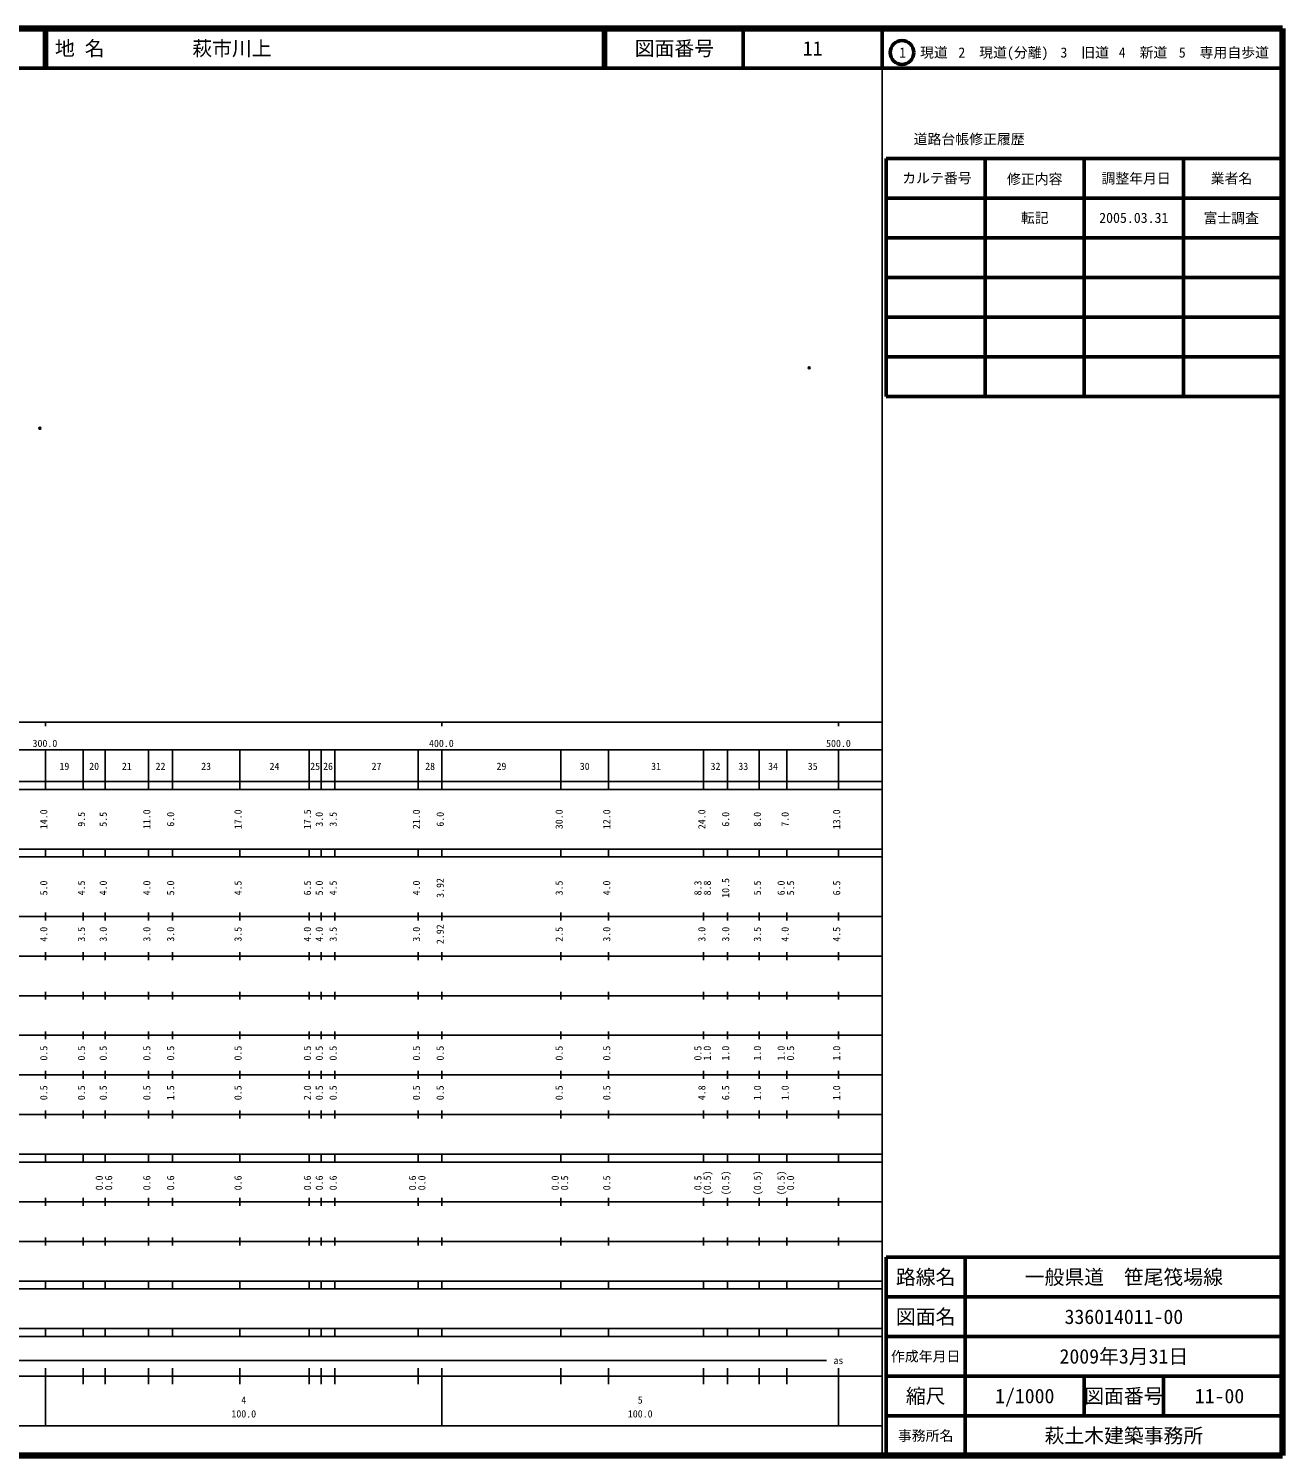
# Model space of a CAD drawing. Units: millimetres on the paper. Extents: x 40 to 680, y 20 to 380.
# Drawn here: x 363.7 to 680, y 20 to 380 of the extents above; entities that cross this region are included whole.
import ezdxf
from ezdxf.enums import TextEntityAlignment as Align

# ---------------------------------------------------------------- set-up
doc = ezdxf.new("R2010")
doc.units = ezdxf.units.MM
doc.header["$PDMODE"] = 32
doc.header["$PDSIZE"] = 0.5
doc.layers.add('M-OTRS', color=6, linetype='Continuous')
doc.layers.add('M-TTL-TXT', color=7, linetype='Continuous')
for name, color, linetype, lineweight in [('M-TTL', 2, 'Continuous', 140), ('M-TTL-BAND', 7, 'Continuous', 25), ('M-TTL-FRAM', 2, 'Continuous', 50), ('M-TTL-LINE', 7, 'Continuous', 50)]:
    doc.layers.add(name, color=color, linetype=linetype, lineweight=lineweight)
doc.styles.add('ＭＳ ゴシック', font='')
doc.styles.get('ＭＳ ゴシック').set_extended_font_data('MS Gothic')

msp = doc.modelspace()

# ---------------------------------------------------------------- linework, layer by layer
at = {"layer": 'M-OTRS'}
for p in [(560.648, 294.423), (366.57, 279.14)]:
    msp.add_point(p, dxfattribs=at)
at = {"layer": 'M-TTL'}
for p, q in [((680, 380), (40, 380)), ((680, 20), (680, 380)), ((40, 20), (680, 20))]:
    msp.add_line(p, q, dxfattribs=at)
at = {"layer": 'M-TTL-BAND'}
for p, q in [((579, 20), (579, 370)), ((40, 205), (579, 205)), ((368, 205), (368, 204)), ((468, 205), (468, 204)), ((568, 205), (568, 204)), ((68, 198), (579, 198)), ((368, 188), (368, 198)), ((377.5, 188), (377.5, 198)), ((383, 188), (383, 198)), ((394, 188), (394, 198)), ((400, 188), (400, 198)), ((417, 188), (417, 198)), ((434.5, 188), (434.5, 198)), ((437.5, 188), (437.5, 198)), ((441, 188), (441, 198)), ((462, 188), (462, 198)), ((468, 188), (468, 198)), ((498, 188), (498, 198)), ((510, 188), (510, 198)), ((534, 188), (534, 198)), ((540, 188), (540, 198)), ((548, 188), (548, 198)), ((555, 188), (555, 198)), ((568, 188), (568, 198)), ((40, 190), (579, 190)), ((40, 188), (579, 188)), ((40, 173), (579, 173)), ((368, 171), (368, 173)), ((377.5, 171), (377.5, 173)), ((383, 171), (383, 173)), ((394, 171), (394, 173)), ((400, 171), (400, 173)), ((417, 171), (417, 173)), ((434.5, 171), (434.5, 173)), ((437.5, 171), (437.5, 173)), ((441, 171), (441, 173)), ((462, 171), (462, 173)), ((468, 171), (468, 173)), ((498, 171), (498, 173)), ((510, 171), (510, 173)), ((534, 171), (534, 173)), ((540, 171), (540, 173)), ((548, 171), (548, 173)), ((555, 171), (555, 173)), ((568, 171), (568, 173)), ((40, 171), (579, 171)), ((40, 156), (579, 156)), ((368, 155), (368, 157)), ((377.5, 155), (377.5, 157)), ((383, 155), (383, 157)), ((394, 155), (394, 157)), ((400, 155), (400, 157)), ((417, 155), (417, 157)), ((434.5, 155), (434.5, 157)), ((437.5, 155), (437.5, 157)), ((441, 155), (441, 157)), ((462, 155), (462, 157)), ((468, 155), (468, 157)), ((498, 155), (498, 157)), ((510, 155), (510, 157)), ((534, 155), (534, 157)), ((540, 155), (540, 157)), ((548, 155), (548, 157)), ((555, 155), (555, 157)), ((568, 155), (568, 157)), ((46, 146), (579, 146)), ((368, 145), (368, 147)), ((377.5, 145), (377.5, 147)), ((383, 145), (383, 147)), ((394, 145), (394, 147)), ((400, 145), (400, 147)), ((417, 145), (417, 147)), ((434.5, 145), (434.5, 147)), ((437.5, 145), (437.5, 147)), ((441, 145), (441, 147)), ((462, 145), (462, 147)), ((468, 145), (468, 147)), ((498, 145), (498, 147)), ((510, 145), (510, 147)), ((534, 145), (534, 147)), ((540, 145), (540, 147)), ((548, 145), (548, 147)), ((555, 145), (555, 147)), ((568, 145), (568, 147)), ((368, 135), (368, 137)), ((377.5, 135), (377.5, 137)), ((383, 135), (383, 137)), ((394, 135), (394, 137)), ((400, 135), (400, 137)), ((417, 135), (417, 137)), ((434.5, 135), (434.5, 137)), ((437.5, 135), (437.5, 137)), ((441, 135), (441, 137)), ((462, 135), (462, 137)), ((468, 135), (468, 137)), ((498, 135), (498, 137)), ((510, 135), (510, 137)), ((534, 135), (534, 137)), ((540, 135), (540, 137)), ((548, 135), (548, 137)), ((555, 135), (555, 137)), ((568, 135), (568, 137)), ((52, 136), (579, 136)), ((46, 126), (579, 126)), ((368, 125), (368, 127)), ((377.5, 125), (377.5, 127)), ((383, 125), (383, 127)), ((394, 125), (394, 127)), ((400, 125), (400, 127)), ((417, 125), (417, 127)), ((434.5, 125), (434.5, 127)), ((437.5, 125), (437.5, 127)), ((441, 125), (441, 127)), ((462, 125), (462, 127)), ((468, 125), (468, 127)), ((498, 125), (498, 127)), ((510, 125), (510, 127)), ((534, 125), (534, 127)), ((540, 125), (540, 127)), ((548, 125), (548, 127)), ((555, 125), (555, 127)), ((568, 125), (568, 127)), ((52, 116), (579, 116)), ((368, 115), (368, 117)), ((377.5, 115), (377.5, 117)), ((383, 115), (383, 117)), ((394, 115), (394, 117)), ((400, 115), (400, 117)), ((417, 115), (417, 117)), ((434.5, 115), (434.5, 117)), ((437.5, 115), (437.5, 117)), ((441, 115), (441, 117)), ((462, 115), (462, 117)), ((468, 115), (468, 117)), ((498, 115), (498, 117)), ((510, 115), (510, 117)), ((534, 115), (534, 117)), ((540, 115), (540, 117)), ((548, 115), (548, 117)), ((555, 115), (555, 117)), ((568, 115), (568, 117)), ((46, 106), (579, 106)), ((368, 105), (368, 107)), ((377.5, 105), (377.5, 107)), ((383, 105), (383, 107)), ((394, 105), (394, 107)), ((400, 105), (400, 107)), ((417, 105), (417, 107)), ((434.5, 105), (434.5, 107)), ((437.5, 105), (437.5, 107)), ((441, 105), (441, 107)), ((462, 105), (462, 107)), ((468, 105), (468, 107)), ((498, 105), (498, 107)), ((510, 105), (510, 107)), ((534, 105), (534, 107)), ((540, 105), (540, 107)), ((548, 105), (548, 107)), ((555, 105), (555, 107)), ((568, 105), (568, 107)), ((40, 96), (579, 96)), ((40, 94), (579, 94)), ((368, 94), (368, 96)), ((377.5, 94), (377.5, 96)), ((383, 94), (383, 96)), ((394, 94), (394, 96)), ((400, 94), (400, 96)), ((417, 94), (417, 96)), ((434.5, 94), (434.5, 96)), ((437.5, 94), (437.5, 96)), ((441, 94), (441, 96)), ((462, 94), (462, 96)), ((468, 94), (468, 96)), ((498, 94), (498, 96)), ((510, 94), (510, 96)), ((534, 94), (534, 96)), ((540, 94), (540, 96)), ((548, 94), (548, 96)), ((555, 94), (555, 96)), ((568, 94), (568, 96)), ((49, 84), (579, 84)), ((368, 83), (368, 85)), ((377.5, 83), (377.5, 85)), ((383, 83), (383, 85)), ((394, 83), (394, 85)), ((400, 83), (400, 85)), ((417, 83), (417, 85)), ((434.5, 83), (434.5, 85)), ((437.5, 83), (437.5, 85)), ((441, 83), (441, 85)), ((462, 83), (462, 85)), ((468, 83), (468, 85)), ((498, 83), (498, 85)), ((510, 83), (510, 85)), ((534, 83), (534, 85)), ((540, 83), (540, 85)), ((548, 83), (548, 85)), ((555, 83), (555, 85)), ((568, 83), (568, 85)), ((40, 74), (579, 74)), ((368, 73), (368, 75)), ((377.5, 73), (377.5, 75)), ((383, 73), (383, 75)), ((394, 73), (394, 75)), ((400, 73), (400, 75)), ((417, 73), (417, 75)), ((434.5, 73), (434.5, 75)), ((437.5, 73), (437.5, 75)), ((441, 73), (441, 75)), ((462, 73), (462, 75)), ((468, 73), (468, 75)), ((498, 73), (498, 75)), ((510, 73), (510, 75)), ((534, 73), (534, 75)), ((540, 73), (540, 75)), ((548, 73), (548, 75)), ((555, 73), (555, 75)), ((568, 73), (568, 75)), ((40, 64), (579, 64)), ((40, 62), (579, 62)), ((368, 62), (368, 64)), ((377.5, 62), (377.5, 64)), ((383, 62), (383, 64)), ((394, 62), (394, 64)), ((400, 62), (400, 64)), ((417, 62), (417, 64)), ((434.5, 62), (434.5, 64)), ((437.5, 62), (437.5, 64)), ((441, 62), (441, 64)), ((462, 62), (462, 64)), ((468, 62), (468, 64)), ((498, 62), (498, 64)), ((510, 62), (510, 64)), ((534, 62), (534, 64)), ((540, 62), (540, 64)), ((548, 62), (548, 64)), ((555, 62), (555, 64)), ((568, 62), (568, 64)), ((40, 52), (579, 52)), ((368, 50), (368, 52)), ((377.5, 50), (377.5, 52)), ((383, 50), (383, 52)), ((394, 50), (394, 52)), ((400, 50), (400, 52)), ((417, 50), (417, 52)), ((434.5, 50), (434.5, 52)), ((437.5, 50), (437.5, 52)), ((441, 50), (441, 52)), ((462, 50), (462, 52)), ((468, 50), (468, 52)), ((498, 50), (498, 52)), ((510, 50), (510, 52)), ((534, 50), (534, 52)), ((540, 50), (540, 52)), ((548, 50), (548, 52)), ((555, 50), (555, 52)), ((568, 50), (568, 52)), ((40, 50), (579, 50)), ((71, 44), (565, 44)), ((40, 40), (579, 40)), ((368, 27.5), (368, 42)), ((377.5, 38), (377.5, 42)), ((383, 38), (383, 42)), ((394, 38), (394, 42)), ((400, 38), (400, 42)), ((417, 38), (417, 42)), ((434.5, 38), (434.5, 42)), ((437.5, 38), (437.5, 42)), ((441, 38), (441, 42)), ((462, 38), (462, 42)), ((468, 27.5), (468, 42)), ((498, 38), (498, 42)), ((510, 38), (510, 42)), ((534, 38), (534, 42)), ((540, 38), (540, 42)), ((548, 38), (548, 42)), ((555, 38), (555, 42)), ((568, 27.5), (568, 42)), ((68, 27.5), (579, 27.5))]:
    msp.add_line(p, q, dxfattribs=at)
at = {"layer": 'M-TTL-FRAM'}
for p, q in [((580, 347.197), (580, 287.197)), ((580, 347.197), (680, 347.197)), ((580, 287.197), (680, 287.197)), ((680, 70), (580, 70)), ((580, 70), (580, 20))]:
    msp.add_line(p, q, dxfattribs=at)
at = {"layer": 'M-TTL-LINE'}
for p, q in [((367.75, 380), (367.75, 370)), ((368.25, 380), (368.25, 370)), ((508.747, 380), (508.747, 370)), ((509.247, 380), (509.247, 370)), ((543.997, 380), (543.997, 370)), ((579, 380), (579, 370)), ((40, 370), (680, 370)), ((605, 347.197), (605, 287.197)), ((630, 347.197), (630, 287.197)), ((655, 347.197), (655, 287.197)), ((580, 337.197), (680, 337.197)), ((580, 327.197), (680, 327.197)), ((580, 317.197), (680, 317.197)), ((580, 307.197), (680, 307.197)), ((580, 297.197), (680, 297.197)), ((600, 70), (600, 20)), ((680, 60), (580, 60)), ((680, 50), (580, 50)), ((680, 40), (580, 40)), ((630, 40), (630, 30)), ((650, 40), (650, 30)), ((680, 30), (580, 30))]:
    msp.add_line(p, q, dxfattribs=at)
msp.add_circle((584.031, 373.958), 3, dxfattribs=at)

# ---------------------------------------------------------------- texts
at = {"layer": 'M-TTL-BAND', "style": 'ＭＳ ゴシック'}
for s, p in [('300.0', (367.844, 198.195)), ('400.0', (467.844, 198.195)), ('500.0', (568, 198.195)), ('19', (372.75, 192.405)), ('20', (380.25, 192.405)), ('21', (388.5, 192.405)), ('22', (397, 192.405)), ('23', (408.5, 192.405)), ('24', (425.75, 192.405)), ('25', (436, 192.405)), ('26', (439.25, 192.405)), ('27', (451.5, 192.405)), ('28', (465, 192.405)), ('29', (483, 192.405)), ('30', (504, 192.405)), ('31', (522, 192.405)), ('32', (537, 192.405)), ('33', (544, 192.405)), ('34', (551.5, 192.405)), ('35', (561.5, 192.405)), ('as', (568, 42.5)), ('4', (418, 32.523)), ('5', (518, 32.523)), ('100.0', (418, 29.033)), ('100.0', (518, 29.033))]:
    msp.add_text(s, height=1.833, dxfattribs=at).set_placement(p, align=Align.BOTTOM_CENTER)
for s, p in [('14.0', (369, 180.5)), ('9.5', (378.5, 180.5)), ('5.5', (384, 180.5)), ('11.0', (395, 180.5)), ('6.0', (401, 180.5)), ('17.0', (418, 180.5)), ('17.5', (435.5, 180.5)), ('3.0', (438.5, 180.5)), ('3.5', (442, 180.5)), ('21.0', (463, 180.5)), ('6.0', (469, 180.5)), ('30.0', (499, 180.5)), ('12.0', (511, 180.5)), ('24.0', (535, 180.5)), ('6.0', (541, 180.5)), ('8.0', (549, 180.5)), ('7.0', (556, 180.5)), ('13.0', (569, 180.5)), ('5.0', (369, 163.174)), ('4.5', (378.5, 163.174)), ('4.0', (384, 163.174)), ('4.0', (395, 163.174)), ('5.0', (401, 163.174)), ('4.5', (418, 163.174)), ('6.5', (435.5, 163.174)), ('5.0', (438.5, 163.174)), ('4.5', (442, 163.174)), ('4.0', (463, 163.174)), ('3.92', (469, 163.174)), ('3.5', (499, 163.174)), ('4.0', (511, 163.174)), ('8.3', (534, 163.174)), ('8.8', (536.37, 163.174)), ('10.5', (541, 163.174)), ('5.5', (549, 163.174)), ('6.0', (555, 163.174)), ('5.5', (557.37, 163.174)), ('6.5', (569, 163.174)), ('4.0', (369, 151.5)), ('3.5', (378.5, 151.5)), ('3.0', (384, 151.5)), ('3.0', (395, 151.5)), ('3.0', (401, 151.5)), ('3.5', (418, 151.5)), ('4.0', (435.5, 151.5)), ('4.0', (438.5, 151.5)), ('3.5', (442, 151.5)), ('3.0', (463, 151.5)), ('2.92', (469, 151.5)), ('2.5', (499, 151.5)), ('3.0', (511, 151.5)), ('3.0', (535, 151.5)), ('3.0', (541, 151.5)), ('3.5', (549, 151.5)), ('4.0', (556, 151.5)), ('4.5', (569, 151.5)), ('0.5', (369, 121.5)), ('0.5', (378.5, 121.5)), ('0.5', (384, 121.5)), ('0.5', (395, 121.5)), ('0.5', (401, 121.5)), ('0.5', (418, 121.5)), ('0.5', (435.5, 121.5)), ('0.5', (438.5, 121.5)), ('0.5', (442, 121.5)), ('0.5', (463, 121.5)), ('0.5', (469, 121.5)), ('0.5', (499, 121.5)), ('0.5', (511, 121.5)), ('0.5', (534, 121.5)), ('1.0', (536.37, 121.5)), ('1.0', (541, 121.5)), ('1.0', (549, 121.5)), ('1.0', (555, 121.5)), ('0.5', (557.37, 121.5)), ('1.0', (569, 121.5)), ('0.5', (369, 111.5)), ('0.5', (378.5, 111.5)), ('0.5', (384, 111.5)), ('0.5', (395, 111.5)), ('1.5', (401, 111.5)), ('0.5', (418, 111.5)), ('2.0', (435.5, 111.5)), ('0.5', (438.5, 111.5)), ('0.5', (442, 111.5)), ('0.5', (463, 111.5)), ('0.5', (469, 111.5)), ('0.5', (499, 111.5)), ('0.5', (511, 111.5)), ('4.8', (535, 111.5)), ('6.5', (541, 111.5)), ('1.0', (549, 111.5)), ('1.0', (556, 111.5)), ('1.0', (569, 111.5)), ('0.0', (383, 88.764)), ('0.6', (385.37, 88.764)), ('0.6', (395, 88.764)), ('0.6', (401, 88.764)), ('0.6', (418, 88.764)), ('0.6', (435.5, 88.764)), ('0.6', (438.5, 88.764)), ('0.6', (442, 88.764)), ('0.6', (462, 88.764)), ('0.0', (464.37, 88.764)), ('0.0', (498, 88.764)), ('0.5', (500.37, 88.764)), ('0.5', (511, 88.764)), ('0.5', (534, 88.764)), ('(0.5)', (536.37, 88.764)), ('(0.5)', (541, 88.764)), ('(0.5)', (549, 88.764)), ('(0.5)', (555, 88.764)), ('0.0', (557.37, 88.764))]:
    msp.add_text(s, height=1.833, rotation=90, dxfattribs=at).set_placement(p, align=Align.BOTTOM_CENTER)
at = {"layer": 'M-TTL-TXT', "style": 'ＭＳ ゴシック'}
for s, p in [('地 名', (370.38, 375)), ('萩市川上', (405.024, 375))]:
    msp.add_text(s, height=3.666, dxfattribs=at).set_placement(p, align=Align.MIDDLE_LEFT)
for s, height, p in [('図面番号', 3.666, (526.622, 375)), ('11', 3.666, (561.497, 375)), ('1\u3000現道', 2.566, (589.448, 373.958)), ('2\u3000現道(分離)', 2.566, (609.619, 373.958)), ('3\u3000旧道', 2.566, (630.121, 373.958)), ('4\u3000新道', 2.566, (644.824, 373.958)), ('5\u3000専用自歩道', 2.566, (665.228, 373.958)), ('道路台帳修正履歴', 2.566, (600.968, 352.113)), ('カルテ番号', 2.566, (592.839, 342.277)), ('修正内容', 2.566, (617.509, 342.023)), ('調整年月日', 2.566, (643.089, 342.197)), ('業者名', 2.566, (667.134, 342.197)), ('転記', 2.566, (617.5, 332.245)), ('2005.03.31', 2.566, (642.5, 332.245)), ('富士調査', 2.566, (667.077, 332.189)), ('路線名', 3.666, (590, 65)), ('路線名', 3.666, (590, 65)), ('一般県道\u3000笹尾筏場線', 3.666, (640, 65)), ('図面名', 3.666, (590, 55)), ('図面名', 3.666, (590, 55)), ('336014011-00', 3.666, (640, 55)), ('2009年3月31日', 3.666, (640, 45)), ('作成年月日', 2.566, (590, 45)), ('作成年月日', 2.566, (590, 45)), ('縮尺', 3.666, (590, 35)), ('縮尺', 3.666, (590, 35)), ('1/1000', 3.666, (615, 35)), ('図面番号', 3.666, (640, 35)), ('図面番号', 3.666, (640, 35)), ('11-00', 3.666, (664.125, 35)), ('事務所名', 2.566, (590, 25)), ('事務所名', 2.566, (590, 25)), ('萩土木建築事務所', 3.666, (640, 25))]:
    msp.add_text(s, height=height, dxfattribs=at).set_placement(p, align=Align.MIDDLE_CENTER)

doc.saveas('drawing.dxf')
